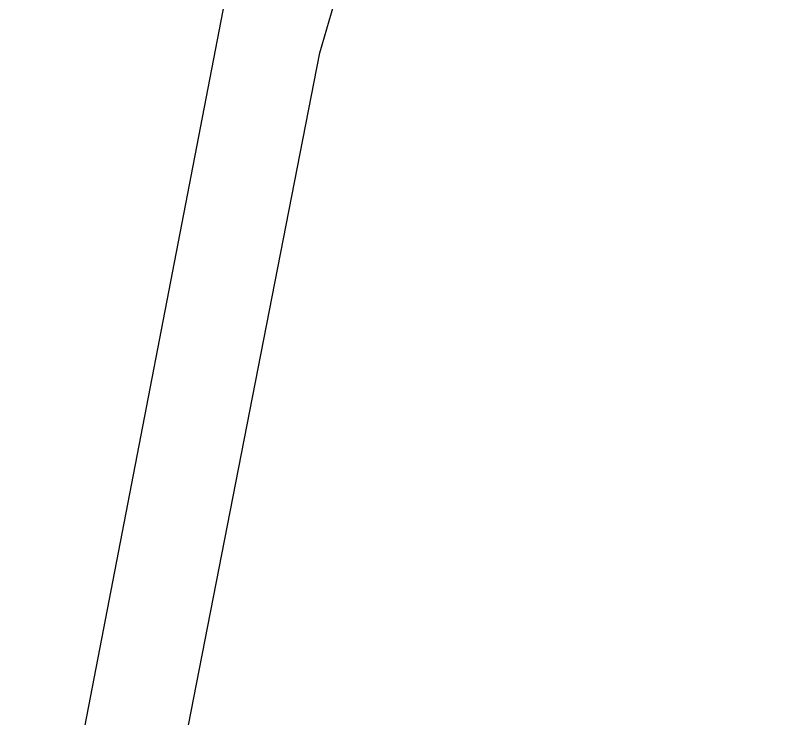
# Model space of a CAD drawing. Header units: metres. Extents: x 507649 to 508899, y 6966965 to 6967377.
# Drawn here: x 507936.905 to 507940.127, y 6967143.354 to 6967146.307 of the extents above; entities that cross this region are included whole.
import ezdxf

# ---------------------------------------------------------------- set-up
doc = ezdxf.new("R2010")
doc.units = ezdxf.units.M
for name, color, linetype in [('C_TEXT_2.5', 7, 'Continuous'), ('mga2020ROAD_KERB_BACK', 252, 'Continuous'), ('mga2020ROAD_KERB_LIP', 252, 'Continuous')]:
    doc.layers.add(name, color=color, linetype=linetype)

# ---------------------------------------------------------------- blocks, each defined once
blk = doc.blocks.new('XE_SURVEY')
at = {"layer": 'mga2020ROAD_KERB_BACK'}
blk.add_polyline3d([(507937.6199, 6967143.2624, 4.853), (507938.1839, 6967146.1497, 4.8191), (507938.2622, 6967146.4197, 4.8159), (507939.9238, 6967152.1717, 4.7336), (507940.5055, 6967152.994, 4.7235), (507940.8359, 6967153.2566, 4.7239), (507941.3074, 6967154.928, 4.7308), (507941.1625, 6967155.3126, 4.7343), (507941.067, 6967156.0371, 4.7721)], dxfattribs=at)
at = {"layer": 'mga2020ROAD_KERB_LIP'}
blk.add_polyline3d([(507940.5745, 6967156.1601, 4.6961), (507937.7921, 6967146.409, 4.6931), (507937.1877, 6967143.283, 4.7315), (507937.1723, 6967143.1361, 4.7332), (507937.1157, 6967139.956, 4.7461), (507937.1179, 6967139.9236, 4.7462), (507937.2129, 6967139.1289, 4.7483), (507937.1319, 6967136.6368, 4.7547), (507936.7171, 6967134.8698, 4.7594), (507936.4863, 6967134.2283, 4.7627), (507935.3099, 6967132.0298, 4.7746), (507933.9243, 6967130.3994, 4.7847), (507933.6576, 6967130.1638, 4.7846), (507931.5869, 6967128.775, 4.7834), (507929.719, 6967128.0276, 4.7824), (507929.2517, 6967127.9011, 4.7875), (507926.778, 6967127.589, 4.8136), (507925.3832, 6967127.6669, 4.8282), (507924.2967, 6967127.8421, 4.8418), (507922.0624, 6967128.5932, 4.871), (507921.9388, 6967128.6519, 4.8714), (507920.5154, 6967129.4817, 4.8764), (507919.4512, 6967130.0277, 4.844)], dxfattribs=at)

msp = doc.modelspace()

# ---------------------------------------------------------------- block references
at = {"layer": 'C_TEXT_2.5'}
msp.add_blockref('XE_SURVEY', (0, 0), dxfattribs=at)

doc.saveas('drawing.dxf')
